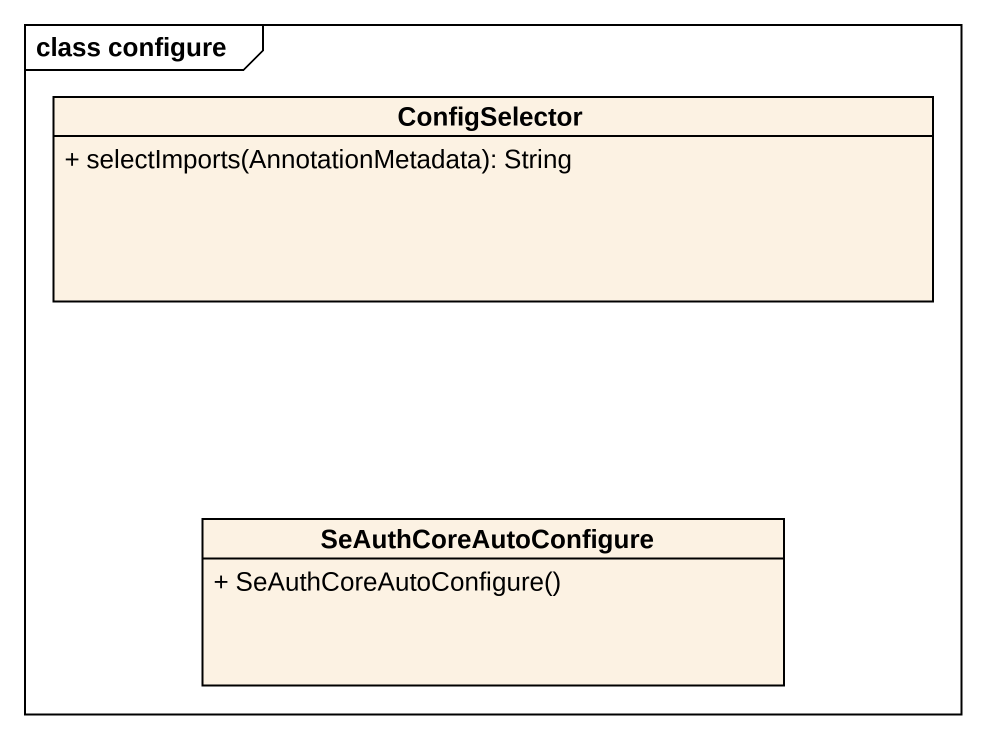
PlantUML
@startuml
mainframe class configure
hide circle
hide empty members
skinparam classAttributeIconSize 0
class ConfigSelector {
  + selectImports(AnnotationMetadata): String
}
class SeAuthCoreAutoConfigure {
  + SeAuthCoreAutoConfigure()
}
@enduml
